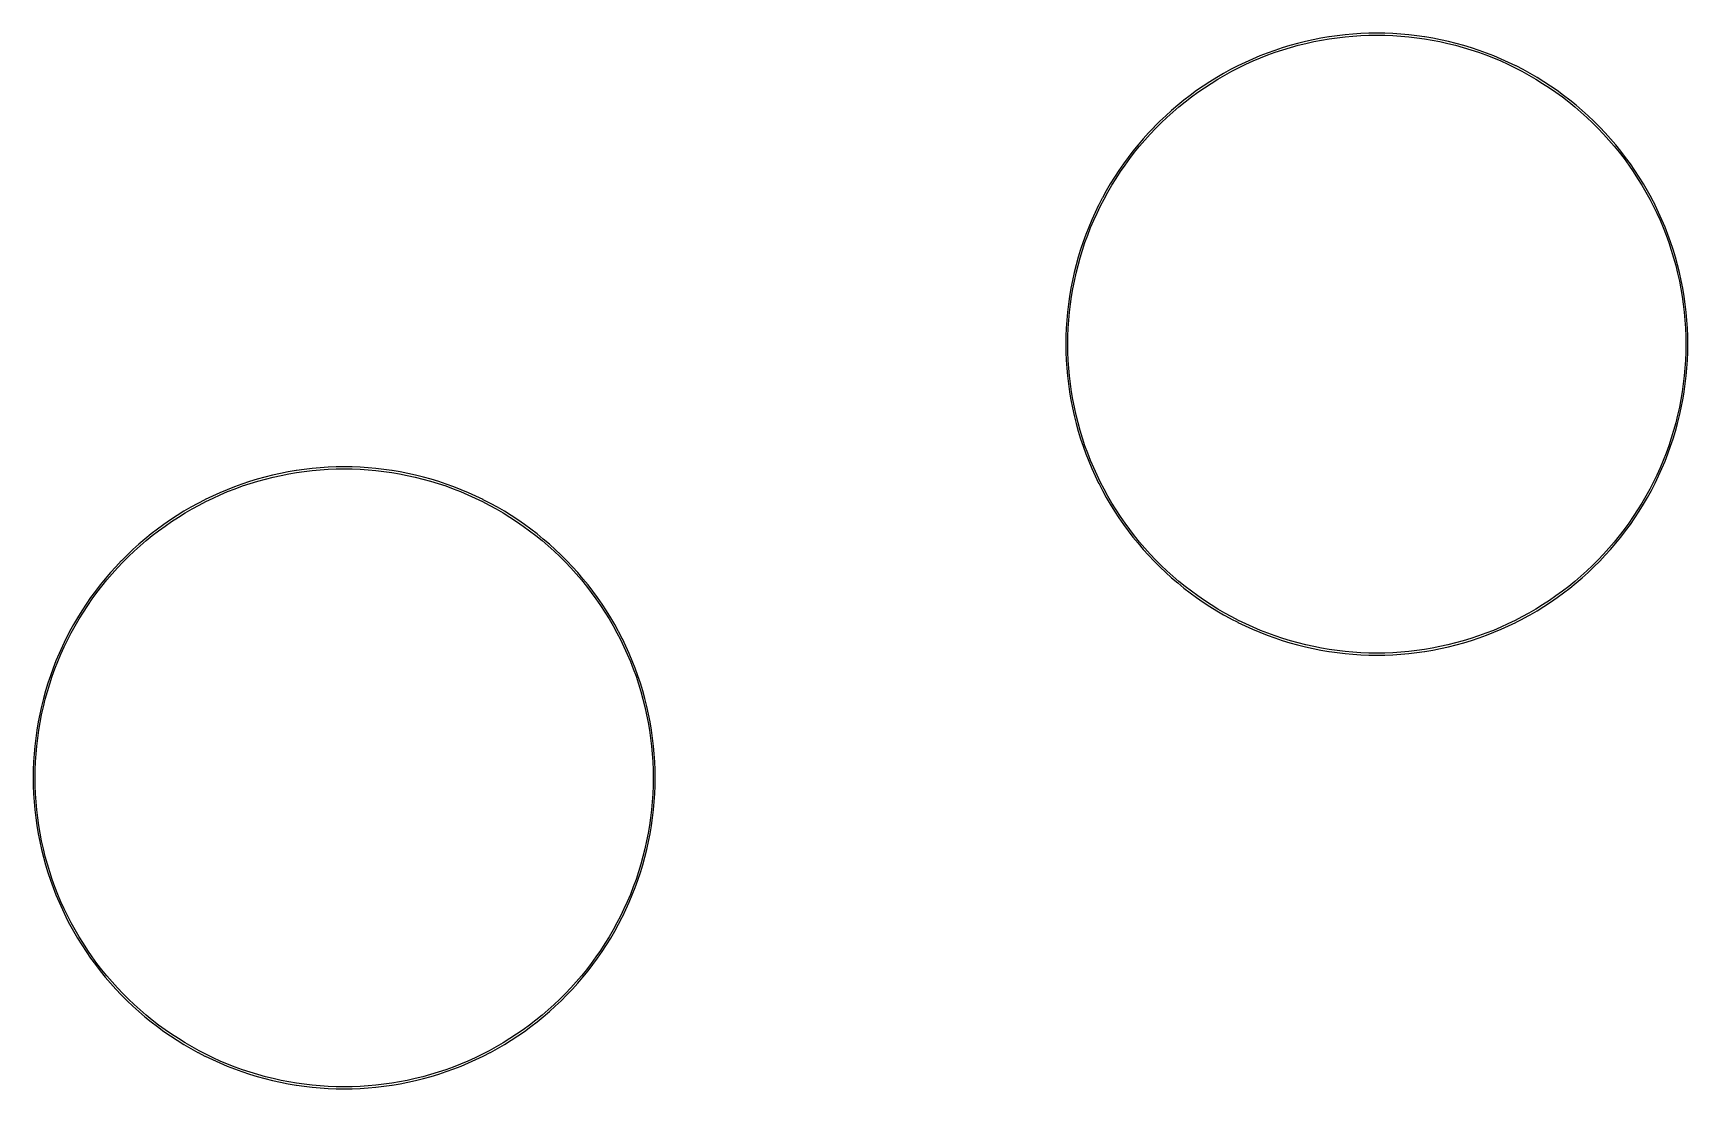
# Model space of a CAD drawing. Extents: x 2 to 124, y 0 to 129.
# Drawn here: x 83.76 to 91.9, y 56.78 to 61.97 of the extents above; entities that cross this region are included whole.
import ezdxf

# ---------------------------------------------------------------- set-up
doc = ezdxf.new("R2010")
doc.units = 0

msp = doc.modelspace()

# ---------------------------------------------------------------- linework, layer by layer
at = {"color": 34, "true_color": 0x008000}
for points in [[(91.4694, 59.3739, 0), (91.49633, 59.40235, 0), (91.52274, 59.43131, 0), (91.54814, 59.46128, 0), (91.57303, 59.49176, 0), (91.59691, 59.52275, 0), (91.62002, 59.5545, 0), (91.64238, 59.58675, 0), (91.66396, 59.61976, 0), (91.66397, 59.61977, 0), (91.68454, 59.65305, 0), (91.70435, 59.68708, 0), (91.7234, 59.72137, 0), (91.74144, 59.75643, 0), (91.74214, 59.75781, 0), (91.75916, 59.79311, 0), (91.77541, 59.82893, 0), (91.79065, 59.86499, 0), (91.80488, 59.90157, 0), (91.81834, 59.9384, 0), (91.83079, 59.97574, 0), (91.84222, 60.01333, 0), (91.85263, 60.05118, 0), (91.86203, 60.08928, 0), (91.87066, 60.12763, 0), (91.87828, 60.16624, 0), (91.88463, 60.20485, 0), (91.88488, 60.20638, 0), (91.89046, 60.24524, 0), (91.89504, 60.28436, 0), (91.89859, 60.32347, 0), (91.90113, 60.36259, 0), (91.90266, 60.4017, 0), (91.90316, 60.44107, 0), (91.90266, 60.48044, 0), (91.90113, 60.51956, 0), (91.89859, 60.55868, 0), (91.89504, 60.59779, 0), (91.89046, 60.63691, 0), (91.88488, 60.67577, 0), (91.88463, 60.6773, 0), (91.87853, 60.71438, 0), (91.87828, 60.71591, 0), (91.87066, 60.75452, 0), (91.86203, 60.79287, 0), (91.85263, 60.83097, 0), (91.84222, 60.86882, 0), (91.83079, 60.90641, 0), (91.81834, 60.94375, 0), (91.80488, 60.98058, 0), (91.79065, 61.01714, 0), (91.79065, 61.01715, 0), (91.77541, 61.05322, 0), (91.75916, 61.08903, 0), (91.74214, 61.12434, 0), (91.74144, 61.12572, 0), (91.72411, 61.15939, 0), (91.7234, 61.16077, 0), (91.70435, 61.19506, 0), (91.6846, 61.22899, 0), (91.68454, 61.2291, 0), (91.66397, 61.26237, 0), (91.64238, 61.29539, 0), (91.62002, 61.32765, 0), (91.59691, 61.3594, 0), (91.57303, 61.39039, 0), (91.54814, 61.42087, 0), (91.52274, 61.45084, 0), (91.49633, 61.4798, 0), (91.4694, 61.50824, 0), (91.46831, 61.50934, 0), (91.44037, 61.53728, 0), (91.41192, 61.5642, 0), (91.38296, 61.59062, 0), (91.35299, 61.61602, 0), (91.32251, 61.64091, 0), (91.29152, 61.66479, 0), (91.25977, 61.6879, 0), (91.22751, 61.71025, 0), (91.19449, 61.73184, 0), (91.16122, 61.75242, 0), (91.12718, 61.77223, 0), (91.09289, 61.79128, 0), (91.05784, 61.80931, 0), (91.05646, 61.81002, 0), (91.02116, 61.82704, 0), (90.98534, 61.84329, 0), (90.94927, 61.85853, 0), (90.9127, 61.87276, 0), (90.87587, 61.88622, 0), (90.83853, 61.89866, 0), (90.80094, 61.91009, 0), (90.76309, 61.92051, 0), (90.72499, 61.92991, 0), (90.68664, 61.93854, 0), (90.64803, 61.94616, 0), (90.60942, 61.95251, 0), (90.60789, 61.95275, 0), (90.56903, 61.95834, 0), (90.52991, 61.96291, 0), (90.4908, 61.96647, 0), (90.45168, 61.96901, 0), (90.41257, 61.97053, 0), (90.3732, 61.97104, 0), (90.33383, 61.97053, 0), (90.29471, 61.96901, 0), (90.25559, 61.96647, 0), (90.21648, 61.96291, 0), (90.17736, 61.95834, 0), (90.1385, 61.95275, 0), (90.13697, 61.95251, 0), (90.09836, 61.94616, 0), (90.05975, 61.93854, 0), (90.0214, 61.92991, 0), (89.9833, 61.92051, 0), (89.94545, 61.91009, 0), (89.90786, 61.89866, 0), (89.87052, 61.88622, 0), (89.83369, 61.87276, 0), (89.79712, 61.85853, 0), (89.76105, 61.84329, 0), (89.72523, 61.82704, 0), (89.68993, 61.81002, 0), (89.68855, 61.80931, 0), (89.6535, 61.79128, 0), (89.61921, 61.77223, 0), (89.58517, 61.75242, 0), (89.5519, 61.73184, 0), (89.51888, 61.71025, 0), (89.48662, 61.6879, 0), (89.45487, 61.66479, 0), (89.42388, 61.64091, 0), (89.3934, 61.61602, 0), (89.36343, 61.59062, 0), (89.33447, 61.5642, 0), (89.30602, 61.53728, 0), (89.27808, 61.50934, 0), (89.27699, 61.50824, 0), (89.25006, 61.4798, 0), (89.22365, 61.45084, 0), (89.19825, 61.42087, 0), (89.17336, 61.39039, 0), (89.14948, 61.3594, 0), (89.12637, 61.32765, 0), (89.10401, 61.29539, 0), (89.08242, 61.26237, 0), (89.06185, 61.2291, 0), (89.06179, 61.22899, 0), (89.04204, 61.19506, 0), (89.02299, 61.16077, 0), (89.02228, 61.15939, 0), (89.00495, 61.12572, 0), (89.00425, 61.12434, 0), (88.98723, 61.08903, 0), (88.97098, 61.05322, 0), (88.95574, 61.01715, 0), (88.95574, 61.01714, 0), (88.94151, 60.98058, 0), (88.92805, 60.94375, 0), (88.9156, 60.90641, 0), (88.90417, 60.86882, 0), (88.89376, 60.83097, 0), (88.88436, 60.79287, 0), (88.87573, 60.75452, 0), (88.86811, 60.71591, 0), (88.86786, 60.71438, 0), (88.86176, 60.6773, 0), (88.86151, 60.67577, 0), (88.85593, 60.63691, 0), (88.85135, 60.59779, 0), (88.8478, 60.55868, 0), (88.84526, 60.51956, 0), (88.84373, 60.48044, 0), (88.84323, 60.44107, 0), (88.84373, 60.4017, 0), (88.84526, 60.36259, 0), (88.8478, 60.32347, 0), (88.85135, 60.28436, 0), (88.85593, 60.24524, 0), (88.86151, 60.20638, 0), (88.86176, 60.20485, 0), (88.86811, 60.16624, 0), (88.87573, 60.12763, 0), (88.88436, 60.08928, 0), (88.89376, 60.05118, 0), (88.90417, 60.01333, 0), (88.9156, 59.97574, 0), (88.92805, 59.9384, 0), (88.94151, 59.90157, 0), (88.95574, 59.86499, 0), (88.97098, 59.82893, 0), (88.98723, 59.79311, 0), (89.00425, 59.75781, 0), (89.00495, 59.75643, 0), (89.02299, 59.72137, 0), (89.04204, 59.68708, 0), (89.06185, 59.65305, 0), (89.08242, 59.61977, 0), (89.08243, 59.61976, 0), (89.10401, 59.58675, 0), (89.12637, 59.5545, 0), (89.14948, 59.52275, 0), (89.17336, 59.49176, 0), (89.19825, 59.46128, 0), (89.22365, 59.43131, 0), (89.25006, 59.40235, 0), (89.27699, 59.3739, 0), (89.30602, 59.34487, 0), (89.33447, 59.31794, 0), (89.36343, 59.29153, 0), (89.3934, 59.26613, 0), (89.42388, 59.24123, 0), (89.45487, 59.21736, 0), (89.48662, 59.19424, 0), (89.51888, 59.17189, 0), (89.5519, 59.1503, 0), (89.58517, 59.12973, 0), (89.61921, 59.10992, 0), (89.6535, 59.09087, 0), (89.65488, 59.09016, 0), (89.68855, 59.07283, 0), (89.68993, 59.07213, 0), (89.72523, 59.05511, 0), (89.76105, 59.03885, 0), (89.79712, 59.02361, 0), (89.83369, 59.00939, 0), (89.87052, 58.99593, 0), (89.90786, 58.98348, 0), (89.94545, 58.97205, 0), (89.9833, 58.96164, 0), (90.0214, 58.95224, 0), (90.05975, 58.9436, 0), (90.09836, 58.93598, 0), (90.13697, 58.92963, 0), (90.1385, 58.92939, 0), (90.17736, 58.9238, 0), (90.21648, 58.91923, 0), (90.25559, 58.91568, 0), (90.29471, 58.91314, 0), (90.33383, 58.91161, 0), (90.3732, 58.9111, 0), (90.41257, 58.91161, 0), (90.45168, 58.91314, 0), (90.4908, 58.91568, 0), (90.52991, 58.91923, 0), (90.56903, 58.9238, 0), (90.60789, 58.92939, 0), (90.60942, 58.92963, 0), (90.64803, 58.93598, 0), (90.68664, 58.9436, 0), (90.72499, 58.95224, 0), (90.76309, 58.96164, 0), (90.80094, 58.97205, 0), (90.83853, 58.98348, 0), (90.87587, 58.99593, 0), (90.9127, 59.00939, 0), (90.94927, 59.02361, 0), (90.98534, 59.03885, 0), (91.02116, 59.05511, 0), (91.05646, 59.07213, 0), (91.05784, 59.07283, 0), (91.09151, 59.09016, 0), (91.09289, 59.09087, 0), (91.12718, 59.10992, 0), (91.16122, 59.12973, 0), (91.19449, 59.1503, 0), (91.22751, 59.17189, 0), (91.25977, 59.19424, 0), (91.29152, 59.21736, 0), (91.32251, 59.24123, 0), (91.35299, 59.26613, 0), (91.38296, 59.29153, 0), (91.41192, 59.31794, 0), (91.44037, 59.34487, 0), (91.4694, 59.3739, 0)], [(90.45168, 58.92304, 0), (90.41257, 58.92152, 0), (90.3732, 58.92101, 0), (90.33383, 58.92152, 0), (90.29471, 58.92304, 0), (90.25559, 58.92558, 0), (90.21648, 58.92914, 0), (90.17736, 58.93371, 0), (90.13906, 58.93922, 0), (90.10142, 58.94541, 0), (90.06281, 58.95303, 0), (90.02446, 58.96166, 0), (89.98636, 58.97106, 0), (89.94851, 58.98147, 0), (89.91092, 58.9929, 0), (89.87358, 59.00535, 0), (89.83675, 59.01881, 0), (89.80018, 59.03304, 0), (89.76411, 59.04828, 0), (89.7283, 59.06453, 0), (89.6933, 59.0814, 0), (89.65932, 59.09888, 0), (89.62503, 59.11793, 0), (89.59099, 59.13774, 0), (89.55772, 59.15832, 0), (89.5247, 59.17991, 0), (89.49244, 59.20226, 0), (89.46069, 59.22537, 0), (89.4297, 59.24925, 0), (89.39922, 59.27414, 0), (89.36925, 59.29954, 0), (89.34029, 59.32596, 0), (89.31185, 59.35288, 0), (89.28482, 59.37991, 0), (89.25808, 59.40817, 0), (89.23166, 59.43713, 0), (89.20626, 59.4671, 0), (89.18137, 59.49758, 0), (89.15749, 59.52857, 0), (89.13438, 59.56032, 0), (89.11203, 59.59258, 0), (89.09044, 59.6256, 0), (89.06986, 59.65887, 0), (89.05008, 59.69285, 0), (89.05005, 59.69291, 0), (89.031, 59.7272, 0), (89.01352, 59.76118, 0), (88.99665, 59.79617, 0), (88.9804, 59.83198, 0), (88.9804, 59.83199, 0), (88.96516, 59.86806, 0), (88.95093, 59.90463, 0), (88.93747, 59.94146, 0), (88.92503, 59.9788, 0), (88.9136, 60.01639, 0), (88.90318, 60.05424, 0), (88.89378, 60.09234, 0), (88.88515, 60.13069, 0), (88.87753, 60.1693, 0), (88.87134, 60.20694, 0), (88.86583, 60.24524, 0), (88.86126, 60.28436, 0), (88.8577, 60.32347, 0), (88.85516, 60.36259, 0), (88.85364, 60.4017, 0), (88.85313, 60.44107, 0), (88.85364, 60.48044, 0), (88.85516, 60.51956, 0), (88.8577, 60.55868, 0), (88.86126, 60.59779, 0), (88.86583, 60.63691, 0), (88.87134, 60.67521, 0), (88.87753, 60.71285, 0), (88.88515, 60.75145, 0), (88.89378, 60.78981, 0), (88.90318, 60.82791, 0), (88.9136, 60.86575, 0), (88.92503, 60.90335, 0), (88.93747, 60.94068, 0), (88.95093, 60.97751, 0), (88.96516, 61.01409, 0), (88.9804, 61.05016, 0), (88.99665, 61.08597, 0), (89.01352, 61.12097, 0), (89.031, 61.15495, 0), (89.05005, 61.18924, 0), (89.06986, 61.22328, 0), (89.09044, 61.25655, 0), (89.11203, 61.28957, 0), (89.13438, 61.32183, 0), (89.15749, 61.35358, 0), (89.18137, 61.38457, 0), (89.20626, 61.41505, 0), (89.23166, 61.44502, 0), (89.25808, 61.47397, 0), (89.285, 61.50242, 0), (89.31185, 61.52927, 0), (89.34029, 61.55619, 0), (89.36925, 61.58261, 0), (89.39922, 61.60801, 0), (89.4297, 61.6329, 0), (89.46069, 61.65677, 0), (89.49244, 61.67989, 0), (89.5247, 61.70224, 0), (89.55772, 61.72383, 0), (89.59099, 61.7444, 0), (89.62503, 61.76422, 0), (89.65932, 61.78327, 0), (89.69329, 61.80075, 0), (89.7283, 61.81761, 0), (89.76411, 61.83387, 0), (89.80018, 61.84911, 0), (89.83675, 61.86333, 0), (89.87358, 61.8768, 0), (89.91092, 61.88924, 0), (89.94851, 61.90067, 0), (89.98636, 61.91109, 0), (90.02446, 61.92048, 0), (90.06281, 61.92912, 0), (90.10142, 61.93674, 0), (90.13906, 61.94293, 0), (90.17736, 61.94844, 0), (90.21648, 61.95301, 0), (90.25559, 61.95656, 0), (90.29471, 61.9591, 0), (90.33383, 61.96063, 0), (90.3732, 61.96114, 0), (90.41257, 61.96063, 0), (90.45168, 61.9591, 0), (90.4908, 61.95656, 0), (90.52991, 61.95301, 0), (90.56903, 61.94844, 0), (90.60733, 61.94293, 0), (90.64497, 61.93674, 0), (90.68358, 61.92912, 0), (90.72193, 61.92048, 0), (90.76003, 61.91109, 0), (90.79788, 61.90067, 0), (90.83547, 61.88924, 0), (90.87281, 61.8768, 0), (90.90964, 61.86333, 0), (90.94621, 61.84911, 0), (90.98228, 61.83387, 0), (91.01809, 61.81761, 0), (91.0531, 61.80075, 0), (91.08707, 61.78327, 0), (91.12136, 61.76422, 0), (91.1554, 61.7444, 0), (91.18867, 61.72383, 0), (91.22169, 61.70224, 0), (91.25395, 61.67989, 0), (91.2857, 61.65677, 0), (91.31669, 61.6329, 0), (91.34717, 61.60801, 0), (91.37714, 61.58261, 0), (91.4061, 61.55619, 0), (91.43454, 61.52927, 0), (91.46139, 61.50242, 0), (91.48831, 61.47397, 0), (91.51473, 61.44502, 0), (91.54013, 61.41505, 0), (91.56502, 61.38457, 0), (91.5889, 61.35358, 0), (91.61201, 61.32183, 0), (91.63436, 61.28957, 0), (91.65595, 61.25655, 0), (91.67653, 61.22328, 0), (91.69634, 61.18924, 0), (91.71539, 61.15495, 0), (91.73287, 61.12097, 0), (91.74974, 61.08597, 0), (91.76599, 61.05016, 0), (91.78123, 61.01409, 0), (91.79546, 60.97751, 0), (91.80892, 60.94068, 0), (91.82136, 60.90335, 0), (91.83279, 60.86575, 0), (91.84321, 60.82791, 0), (91.85261, 60.78981, 0), (91.86124, 60.75145, 0), (91.86886, 60.71285, 0), (91.87505, 60.67521, 0), (91.88056, 60.63691, 0), (91.88513, 60.59779, 0), (91.88869, 60.55868, 0), (91.89123, 60.51956, 0), (91.89275, 60.48044, 0), (91.89326, 60.44107, 0), (91.89275, 60.4017, 0), (91.89123, 60.36259, 0), (91.88869, 60.32347, 0), (91.88513, 60.28436, 0), (91.88056, 60.24524, 0), (91.87505, 60.20694, 0), (91.86886, 60.1693, 0), (91.86124, 60.13069, 0), (91.85261, 60.09234, 0), (91.84321, 60.05424, 0), (91.83279, 60.01639, 0), (91.82136, 59.9788, 0), (91.80892, 59.94146, 0), (91.79546, 59.90463, 0), (91.78123, 59.86806, 0), (91.76599, 59.83199, 0), (91.76599, 59.83198, 0), (91.74974, 59.79617, 0), (91.73287, 59.76118, 0), (91.71539, 59.7272, 0), (91.69634, 59.69291, 0), (91.69631, 59.69285, 0), (91.67653, 59.65887, 0), (91.65595, 59.6256, 0), (91.63436, 59.59258, 0), (91.61201, 59.56032, 0), (91.5889, 59.52857, 0), (91.56502, 59.49758, 0), (91.54013, 59.4671, 0), (91.51473, 59.43713, 0), (91.48831, 59.40817, 0), (91.46157, 59.37991, 0), (91.43454, 59.35288, 0), (91.4061, 59.32596, 0), (91.37714, 59.29954, 0), (91.34717, 59.27414, 0), (91.31669, 59.24925, 0), (91.2857, 59.22537, 0), (91.25395, 59.20226, 0), (91.22169, 59.17991, 0), (91.18867, 59.15832, 0), (91.1554, 59.13774, 0), (91.12136, 59.11793, 0), (91.08707, 59.09888, 0), (91.05309, 59.0814, 0), (91.01809, 59.06453, 0), (90.98228, 59.04828, 0), (90.94621, 59.03304, 0), (90.90964, 59.01881, 0), (90.87281, 59.00535, 0), (90.83547, 58.9929, 0), (90.79788, 58.98147, 0), (90.76003, 58.97106, 0), (90.72193, 58.96166, 0), (90.68358, 58.95303, 0), (90.64497, 58.94541, 0), (90.60733, 58.93922, 0), (90.56903, 58.93371, 0), (90.52991, 58.92914, 0), (90.4908, 58.92558, 0), (90.45168, 58.92304, 0)], [(86.3894, 57.2403, 0), (86.41633, 57.26875, 0), (86.44274, 57.29771, 0), (86.46814, 57.32768, 0), (86.49303, 57.35816, 0), (86.51691, 57.38915, 0), (86.54002, 57.4209, 0), (86.56238, 57.45315, 0), (86.58397, 57.48617, 0), (86.60454, 57.51945, 0), (86.62435, 57.55348, 0), (86.6434, 57.58777, 0), (86.66144, 57.62283, 0), (86.66214, 57.62421, 0), (86.67916, 57.65951, 0), (86.69541, 57.69533, 0), (86.71065, 57.73139, 0), (86.72488, 57.76797, 0), (86.73834, 57.8048, 0), (86.75079, 57.84214, 0), (86.76222, 57.87973, 0), (86.77263, 57.91758, 0), (86.78203, 57.95568, 0), (86.79066, 57.99403, 0), (86.79828, 58.03264, 0), (86.80463, 58.07125, 0), (86.80488, 58.07278, 0), (86.81046, 58.11164, 0), (86.81504, 58.15076, 0), (86.81859, 58.18987, 0), (86.82113, 58.22899, 0), (86.82266, 58.2681, 0), (86.82316, 58.30747, 0), (86.82266, 58.34684, 0), (86.82113, 58.38596, 0), (86.81859, 58.42507, 0), (86.81504, 58.46419, 0), (86.81046, 58.50331, 0), (86.80488, 58.54217, 0), (86.80463, 58.5437, 0), (86.79853, 58.58078, 0), (86.79828, 58.58231, 0), (86.79066, 58.62092, 0), (86.78203, 58.65927, 0), (86.77263, 58.69737, 0), (86.76222, 58.73522, 0), (86.75079, 58.77281, 0), (86.73834, 58.81015, 0), (86.72488, 58.84698, 0), (86.71065, 58.88355, 0), (86.69541, 58.91962, 0), (86.67916, 58.95542, 0), (86.67916, 58.95543, 0), (86.66214, 58.99074, 0), (86.66144, 58.99212, 0), (86.64411, 59.02579, 0), (86.6434, 59.02717, 0), (86.62441, 59.06135, 0), (86.62435, 59.06146, 0), (86.60454, 59.0955, 0), (86.58397, 59.12877, 0), (86.56238, 59.16179, 0), (86.54002, 59.19405, 0), (86.51691, 59.2258, 0), (86.49303, 59.25679, 0), (86.46814, 59.28727, 0), (86.44274, 59.31724, 0), (86.41633, 59.3462, 0), (86.3894, 59.37464, 0), (86.38831, 59.37574, 0), (86.38829, 59.37575, 0), (86.36146, 59.40258, 0), (86.36037, 59.40368, 0), (86.33192, 59.4306, 0), (86.30296, 59.45702, 0), (86.27299, 59.48242, 0), (86.24251, 59.50731, 0), (86.21152, 59.53119, 0), (86.17977, 59.5543, 0), (86.14751, 59.57665, 0), (86.11449, 59.59824, 0), (86.08122, 59.61882, 0), (86.04718, 59.63863, 0), (86.01289, 59.65768, 0), (85.97784, 59.67571, 0), (85.97646, 59.67642, 0), (85.94116, 59.69344, 0), (85.90534, 59.70969, 0), (85.86927, 59.72493, 0), (85.8327, 59.73916, 0), (85.79587, 59.75262, 0), (85.75853, 59.76506, 0), (85.72094, 59.77649, 0), (85.68309, 59.78691, 0), (85.64499, 59.79631, 0), (85.60664, 59.80494, 0), (85.56803, 59.81256, 0), (85.52942, 59.81891, 0), (85.52789, 59.81915, 0), (85.48903, 59.82474, 0), (85.44991, 59.82931, 0), (85.4108, 59.83287, 0), (85.37168, 59.83541, 0), (85.33256, 59.83693, 0), (85.2932, 59.83744, 0), (85.25383, 59.83693, 0), (85.21471, 59.83541, 0), (85.17559, 59.83287, 0), (85.13648, 59.82931, 0), (85.09736, 59.82474, 0), (85.0585, 59.81915, 0), (85.05697, 59.81891, 0), (85.01836, 59.81256, 0), (84.97975, 59.80494, 0), (84.9414, 59.79631, 0), (84.9033, 59.78691, 0), (84.86545, 59.77649, 0), (84.82786, 59.76506, 0), (84.79052, 59.75262, 0), (84.75369, 59.73916, 0), (84.71712, 59.72493, 0), (84.68105, 59.70969, 0), (84.64523, 59.69344, 0), (84.60993, 59.67642, 0), (84.60855, 59.67571, 0), (84.5735, 59.65768, 0), (84.53921, 59.63863, 0), (84.50517, 59.61882, 0), (84.4719, 59.59824, 0), (84.43888, 59.57665, 0), (84.40662, 59.5543, 0), (84.37487, 59.53119, 0), (84.34388, 59.50731, 0), (84.3134, 59.48242, 0), (84.28343, 59.45702, 0), (84.25447, 59.4306, 0), (84.22602, 59.40368, 0), (84.19808, 59.37574, 0), (84.19699, 59.37464, 0), (84.17006, 59.3462, 0), (84.14365, 59.31724, 0), (84.11825, 59.28727, 0), (84.09336, 59.25679, 0), (84.06948, 59.2258, 0), (84.04637, 59.19405, 0), (84.02401, 59.16179, 0), (84.00242, 59.12877, 0), (83.98185, 59.0955, 0), (83.96204, 59.06146, 0), (83.96198, 59.06135, 0), (83.94299, 59.02717, 0), (83.94228, 59.02579, 0), (83.92495, 58.99212, 0), (83.92425, 58.99074, 0), (83.90723, 58.95543, 0), (83.90723, 58.95542, 0), (83.89098, 58.91962, 0), (83.87573, 58.88355, 0), (83.86151, 58.84698, 0), (83.84805, 58.81015, 0), (83.8356, 58.77281, 0), (83.82416, 58.73522, 0), (83.81376, 58.69737, 0), (83.80436, 58.65927, 0), (83.79573, 58.62092, 0), (83.78811, 58.58231, 0), (83.78785, 58.58078, 0), (83.78176, 58.5437, 0), (83.78151, 58.54217, 0), (83.77593, 58.50331, 0), (83.77135, 58.46419, 0), (83.76779, 58.42507, 0), (83.76526, 58.38596, 0), (83.76373, 58.34684, 0), (83.76322, 58.30747, 0), (83.76373, 58.2681, 0), (83.76526, 58.22899, 0), (83.76779, 58.18987, 0), (83.77135, 58.15076, 0), (83.77593, 58.11164, 0), (83.78151, 58.07278, 0), (83.78176, 58.07125, 0), (83.78785, 58.0342, 0), (83.78785, 58.03417, 0), (83.78811, 58.03264, 0), (83.79573, 57.99403, 0), (83.80436, 57.95568, 0), (83.81376, 57.91758, 0), (83.82416, 57.87973, 0), (83.8356, 57.84214, 0), (83.84805, 57.8048, 0), (83.86151, 57.76797, 0), (83.87573, 57.73139, 0), (83.89098, 57.69533, 0), (83.90723, 57.65951, 0), (83.92425, 57.62421, 0), (83.92495, 57.62283, 0), (83.94299, 57.58777, 0), (83.96204, 57.55348, 0), (83.98185, 57.51945, 0), (84.00242, 57.48617, 0), (84.02401, 57.45315, 0), (84.04637, 57.4209, 0), (84.06948, 57.38915, 0), (84.09336, 57.35816, 0), (84.11825, 57.32768, 0), (84.14365, 57.29771, 0), (84.17006, 57.26875, 0), (84.19699, 57.2403, 0), (84.22602, 57.21127, 0), (84.25447, 57.18434, 0), (84.28343, 57.15793, 0), (84.3134, 57.13253, 0), (84.34388, 57.10763, 0), (84.37487, 57.08376, 0), (84.40662, 57.06064, 0), (84.43888, 57.03829, 0), (84.4719, 57.0167, 0), (84.50517, 56.99613, 0), (84.53921, 56.97632, 0), (84.5735, 56.95727, 0), (84.57488, 56.95656, 0), (84.60855, 56.93923, 0), (84.60993, 56.93853, 0), (84.64523, 56.92151, 0), (84.68105, 56.90525, 0), (84.71712, 56.89001, 0), (84.75369, 56.87579, 0), (84.79052, 56.86233, 0), (84.82786, 56.84988, 0), (84.86545, 56.83845, 0), (84.9033, 56.82804, 0), (84.9414, 56.81864, 0), (84.97975, 56.81, 0), (85.01836, 56.80238, 0), (85.05697, 56.79603, 0), (85.0585, 56.79579, 0), (85.09736, 56.7902, 0), (85.13648, 56.78563, 0), (85.17559, 56.78208, 0), (85.21471, 56.77954, 0), (85.25383, 56.77801, 0), (85.2932, 56.7775, 0), (85.33256, 56.77801, 0), (85.37168, 56.77954, 0), (85.4108, 56.78208, 0), (85.44991, 56.78563, 0), (85.48903, 56.7902, 0), (85.52789, 56.79579, 0), (85.52942, 56.79603, 0), (85.56803, 56.80238, 0), (85.60664, 56.81, 0), (85.64499, 56.81864, 0), (85.68309, 56.82804, 0), (85.72094, 56.83845, 0), (85.75853, 56.84988, 0), (85.79587, 56.86233, 0), (85.8327, 56.87579, 0), (85.86927, 56.89001, 0), (85.90534, 56.90525, 0), (85.94116, 56.92151, 0), (85.97646, 56.93853, 0), (85.97784, 56.93923, 0), (86.01151, 56.95656, 0), (86.01289, 56.95727, 0), (86.04718, 56.97632, 0), (86.08122, 56.99613, 0), (86.11449, 57.0167, 0), (86.14751, 57.03829, 0), (86.17977, 57.06064, 0), (86.21152, 57.08376, 0), (86.24251, 57.10763, 0), (86.27299, 57.13253, 0), (86.30296, 57.15793, 0), (86.33192, 57.18434, 0), (86.36037, 57.21127, 0), (86.3894, 57.2403, 0)], [(85.37168, 56.78944, 0), (85.33256, 56.78792, 0), (85.2932, 56.78741, 0), (85.25383, 56.78792, 0), (85.21471, 56.78944, 0), (85.17559, 56.79198, 0), (85.13648, 56.79554, 0), (85.09736, 56.80011, 0), (85.05906, 56.80562, 0), (85.02142, 56.81181, 0), (84.98281, 56.81943, 0), (84.94446, 56.82806, 0), (84.90636, 56.83746, 0), (84.86851, 56.84787, 0), (84.83092, 56.8593, 0), (84.79358, 56.87175, 0), (84.75675, 56.88521, 0), (84.72018, 56.89944, 0), (84.68411, 56.91468, 0), (84.6483, 56.93093, 0), (84.6133, 56.9478, 0), (84.57932, 56.96528, 0), (84.54503, 56.98433, 0), (84.51099, 57.00414, 0), (84.47772, 57.02472, 0), (84.4447, 57.04631, 0), (84.41244, 57.06866, 0), (84.38069, 57.09177, 0), (84.3497, 57.11565, 0), (84.31922, 57.14054, 0), (84.28925, 57.16594, 0), (84.26029, 57.19236, 0), (84.23185, 57.21928, 0), (84.20482, 57.24631, 0), (84.17808, 57.27457, 0), (84.15166, 57.30353, 0), (84.12626, 57.3335, 0), (84.10137, 57.36398, 0), (84.07749, 57.39497, 0), (84.05438, 57.42672, 0), (84.03203, 57.45898, 0), (84.01044, 57.492, 0), (83.98986, 57.52527, 0), (83.97005, 57.55931, 0), (83.951, 57.5936, 0), (83.93352, 57.62758, 0), (83.91665, 57.66257, 0), (83.9004, 57.69839, 0), (83.88516, 57.73446, 0), (83.87093, 57.77103, 0), (83.85747, 57.80786, 0), (83.84502, 57.8452, 0), (83.8336, 57.88279, 0), (83.82317, 57.92064, 0), (83.81377, 57.95874, 0), (83.80515, 57.99709, 0), (83.79752, 58.0357, 0), (83.79134, 58.07333, 0), (83.78583, 58.11164, 0), (83.78126, 58.15076, 0), (83.7777, 58.18987, 0), (83.77516, 58.22899, 0), (83.77364, 58.2681, 0), (83.77312, 58.30747, 0), (83.77364, 58.34684, 0), (83.77516, 58.38596, 0), (83.7777, 58.42507, 0), (83.78126, 58.46419, 0), (83.78583, 58.50331, 0), (83.79134, 58.54162, 0), (83.79752, 58.57925, 0), (83.80515, 58.61785, 0), (83.81377, 58.65621, 0), (83.82317, 58.69431, 0), (83.8336, 58.73215, 0), (83.84502, 58.76975, 0), (83.85747, 58.80708, 0), (83.87093, 58.84391, 0), (83.88516, 58.88049, 0), (83.9004, 58.91656, 0), (83.91665, 58.95237, 0), (83.93352, 58.98737, 0), (83.951, 59.02135, 0), (83.97005, 59.05564, 0), (83.98986, 59.08968, 0), (84.01044, 59.12295, 0), (84.03203, 59.15597, 0), (84.05438, 59.18823, 0), (84.07749, 59.21998, 0), (84.10137, 59.25097, 0), (84.12626, 59.28145, 0), (84.15166, 59.31142, 0), (84.17808, 59.34037, 0), (84.205, 59.36882, 0), (84.23185, 59.39567, 0), (84.26029, 59.42259, 0), (84.28925, 59.44901, 0), (84.31922, 59.47441, 0), (84.3497, 59.4993, 0), (84.38069, 59.52317, 0), (84.41244, 59.54629, 0), (84.4447, 59.56864, 0), (84.47772, 59.59023, 0), (84.51099, 59.6108, 0), (84.54503, 59.63062, 0), (84.57932, 59.64967, 0), (84.61329, 59.66715, 0), (84.6483, 59.68401, 0), (84.68411, 59.70027, 0), (84.72018, 59.71551, 0), (84.75675, 59.72973, 0), (84.79358, 59.7432, 0), (84.83092, 59.75564, 0), (84.86851, 59.76707, 0), (84.90636, 59.77749, 0), (84.94446, 59.78688, 0), (84.98281, 59.79552, 0), (85.02142, 59.80314, 0), (85.05906, 59.80933, 0), (85.09736, 59.81484, 0), (85.13648, 59.81941, 0), (85.17559, 59.82296, 0), (85.21471, 59.8255, 0), (85.25383, 59.82703, 0), (85.2932, 59.82754, 0), (85.33256, 59.82703, 0), (85.37168, 59.8255, 0), (85.4108, 59.82296, 0), (85.44991, 59.81941, 0), (85.48903, 59.81484, 0), (85.52733, 59.80933, 0), (85.56497, 59.80314, 0), (85.60358, 59.79552, 0), (85.64193, 59.78688, 0), (85.68003, 59.77749, 0), (85.71788, 59.76707, 0), (85.75547, 59.75564, 0), (85.79281, 59.7432, 0), (85.82964, 59.72973, 0), (85.86621, 59.71551, 0), (85.90228, 59.70027, 0), (85.93809, 59.68401, 0), (85.9731, 59.66715, 0), (86.00707, 59.64967, 0), (86.04136, 59.63062, 0), (86.0754, 59.6108, 0), (86.10867, 59.59023, 0), (86.14169, 59.56864, 0), (86.17395, 59.54629, 0), (86.2057, 59.52317, 0), (86.23669, 59.4993, 0), (86.26717, 59.47441, 0), (86.29714, 59.44901, 0), (86.3261, 59.42259, 0), (86.35454, 59.39567, 0), (86.38139, 59.36882, 0), (86.40831, 59.34037, 0), (86.43473, 59.31142, 0), (86.46013, 59.28145, 0), (86.48502, 59.25097, 0), (86.5089, 59.21998, 0), (86.53201, 59.18823, 0), (86.55436, 59.15597, 0), (86.57595, 59.12295, 0), (86.59653, 59.08968, 0), (86.61634, 59.05564, 0), (86.63539, 59.02135, 0), (86.65287, 58.98737, 0), (86.66974, 58.95237, 0), (86.68599, 58.91656, 0), (86.70123, 58.88049, 0), (86.71546, 58.84391, 0), (86.72892, 58.80708, 0), (86.74136, 58.76975, 0), (86.75279, 58.73215, 0), (86.76321, 58.69431, 0), (86.77261, 58.65621, 0), (86.78124, 58.61785, 0), (86.78886, 58.57925, 0), (86.79505, 58.54161, 0), (86.80056, 58.50331, 0), (86.80513, 58.46419, 0), (86.80869, 58.42507, 0), (86.81123, 58.38596, 0), (86.81275, 58.34684, 0), (86.81326, 58.30747, 0), (86.81275, 58.2681, 0), (86.81123, 58.22899, 0), (86.80869, 58.18987, 0), (86.80513, 58.15076, 0), (86.80056, 58.11164, 0), (86.79505, 58.07334, 0), (86.78886, 58.0357, 0), (86.78124, 57.99709, 0), (86.77261, 57.95874, 0), (86.76321, 57.92064, 0), (86.75279, 57.88279, 0), (86.74136, 57.8452, 0), (86.72892, 57.80786, 0), (86.71546, 57.77103, 0), (86.70123, 57.73446, 0), (86.68599, 57.69839, 0), (86.66974, 57.66257, 0), (86.65287, 57.62758, 0), (86.63539, 57.5936, 0), (86.61634, 57.55931, 0), (86.59653, 57.52527, 0), (86.57595, 57.492, 0), (86.55436, 57.45898, 0), (86.53201, 57.42672, 0), (86.5089, 57.39497, 0), (86.48502, 57.36398, 0), (86.46013, 57.3335, 0), (86.43473, 57.30353, 0), (86.40831, 57.27457, 0), (86.38139, 57.24612, 0), (86.35456, 57.21929, 0), (86.35454, 57.21928, 0), (86.3261, 57.19236, 0), (86.29714, 57.16594, 0), (86.26717, 57.14054, 0), (86.23669, 57.11565, 0), (86.2057, 57.09177, 0), (86.17395, 57.06866, 0), (86.14169, 57.04631, 0), (86.10867, 57.02472, 0), (86.0754, 57.00414, 0), (86.04136, 56.98433, 0), (86.00707, 56.96528, 0), (85.97309, 56.9478, 0), (85.93809, 56.93093, 0), (85.90228, 56.91468, 0), (85.86621, 56.89944, 0), (85.82964, 56.88521, 0), (85.79281, 56.87175, 0), (85.75547, 56.8593, 0), (85.71788, 56.84787, 0), (85.68003, 56.83746, 0), (85.64193, 56.82806, 0), (85.60358, 56.81943, 0), (85.56497, 56.81181, 0), (85.52733, 56.80562, 0), (85.48903, 56.80011, 0), (85.44991, 56.79554, 0), (85.4108, 56.79198, 0), (85.37168, 56.78944, 0)]]:
    msp.add_polyline3d(points, close=True, dxfattribs=at)

doc.saveas('drawing.dxf')
